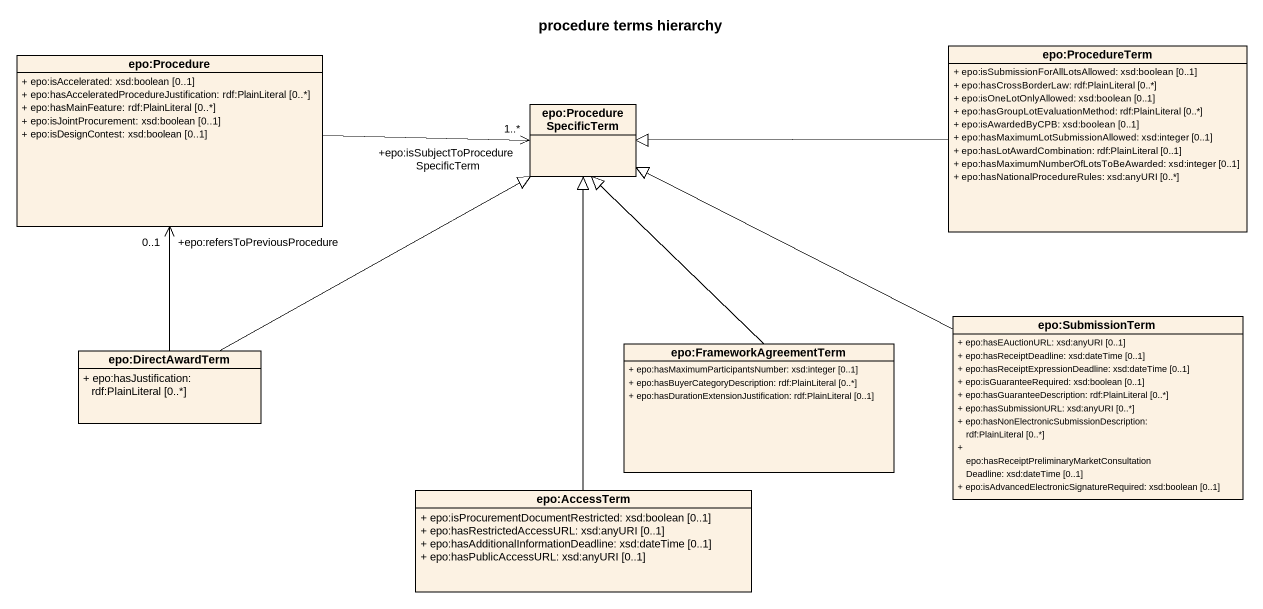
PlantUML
@startuml
title procedure terms hierarchy
hide circle
hide empty members
skinparam classAttributeIconSize 0
class "epo:ProcedureTerm" as epo_ProcedureTerm {
  + epo:isSubmissionForAllLotsAllowed: xsd:boolean [0..1]
  + epo:hasCrossBorderLaw: rdf:PlainLiteral [0..*]
  + epo:isOneLotOnlyAllowed: xsd:boolean [0..1]
  + epo:hasGroupLotEvaluationMethod: rdf:PlainLiteral [0..*]
  + epo:isAwardedByCPB: xsd:boolean [0..1]
  + epo:hasMaximumLotSubmissionAllowed: xsd:integer [0..1]
  + epo:hasLotAwardCombination: rdf:PlainLiteral [0..1]
  + epo:hasMaximumNumberOfLotsToBeAwarded: xsd:integer [0..1]
  + epo:hasNationalProcedureRules: xsd:anyURI [0..*]
}
class "epo:Procedure" as epo_Procedure {
  + epo:isAccelerated: xsd:boolean [0..1]
  + epo:hasAcceleratedProcedureJustification: rdf:PlainLiteral [0..*]
  + epo:hasMainFeature: rdf:PlainLiteral [0..*]
  + epo:isJointProcurement: xsd:boolean [0..1]
  + epo:isDesignContest: xsd:boolean [0..1]
}
class "epo:ProcedureSpecificTerm" as epo_ProcedureSpecificTerm
class "epo:SubmissionTerm" as epo_SubmissionTerm {
  + epo:hasEAuctionURL: xsd:anyURI [0..1]
  + epo:hasReceiptDeadline: xsd:dateTime [0..1]
  + epo:hasReceiptExpressionDeadline: xsd:dateTime [0..1]
  + epo:isGuaranteeRequired: xsd:boolean [0..1]
  + epo:hasGuaranteeDescription: rdf:PlainLiteral [0..*]
  + epo:hasSubmissionURL: xsd:anyURI [0..*]
  + epo:hasNonElectronicSubmissionDescription: rdf:PlainLiteral [0..*]
  + epo:hasReceiptPreliminaryMarketConsultationDeadline: xsd:dateTime [0..1]
  + epo:isAdvancedElectronicSignatureRequired: xsd:boolean [0..1]
}
class "epo:DirectAwardTerm" as epo_DirectAwardTerm {
  + epo:hasJustification: rdf:PlainLiteral [0..*]
}
class "epo:FrameworkAgreementTerm" as epo_FrameworkAgreementTerm {
  + epo:hasMaximumParticipantsNumber: xsd:integer [0..1]
  + epo:hasBuyerCategoryDescription: rdf:PlainLiteral [0..*]
  + epo:hasDurationExtensionJustification: rdf:PlainLiteral [0..1]
}
class "epo:AccessTerm" as epo_AccessTerm {
  + epo:isProcurementDocumentRestricted: xsd:boolean [0..1]
  + epo:hasRestrictedAccessURL: xsd:anyURI [0..1]
  + epo:hasAdditionalInformationDeadline: xsd:dateTime [0..1]
  + epo:hasPublicAccessURL: xsd:anyURI [0..1]
}
epo_ProcedureTerm -left-|> epo_ProcedureSpecificTerm
epo_Procedure -right-> "+epo:isSubjectToProcedureSpecificTerm\n1..*" epo_ProcedureSpecificTerm
epo_SubmissionTerm -left-|> epo_ProcedureSpecificTerm
epo_DirectAwardTerm -up-> "+epo:refersToPreviousProcedure\n0..1" epo_Procedure
epo_DirectAwardTerm -right-|> epo_ProcedureSpecificTerm
epo_FrameworkAgreementTerm -up-|> epo_ProcedureSpecificTerm
epo_AccessTerm -up-|> epo_ProcedureSpecificTerm
@enduml
